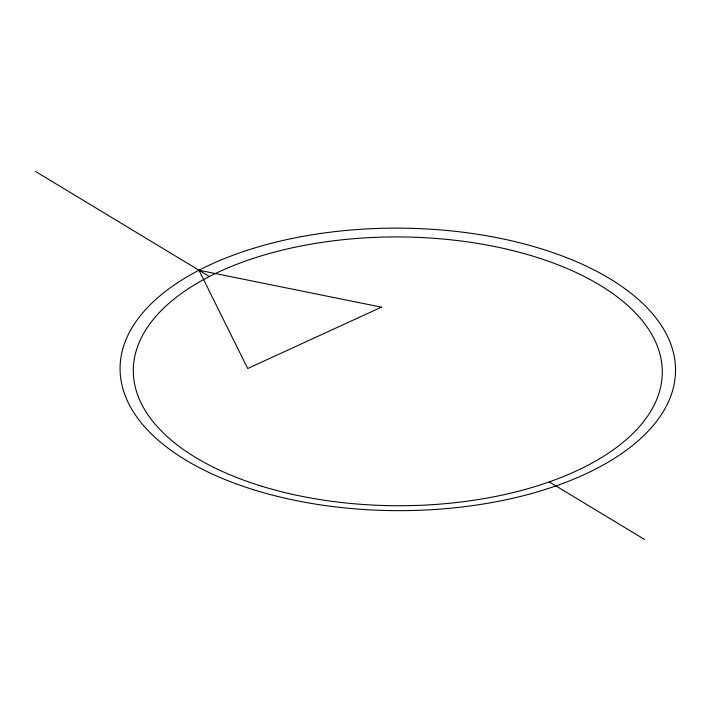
<?xml version="1.0" encoding="UTF-8"?>
<svg xmlns="http://www.w3.org/2000/svg" width="711" height="711" viewBox="0 0 711 711"><rect width="100%" height="100%" fill="white"/><g stroke="black" fill="none" stroke-linecap="round" stroke-linejoin="round"><path stroke-width="1.07" d="M35.55 171.484L209.381 276.517M549.274 481.898L644.637 539.516M381.416 307.161L247.704 368.529L198.973 270.233L381.416 307.161M253.24 489.63A277.734 141.267 0.2 0 0 675.45 373.471A277.734 141.267 0.2 0 0 264.696 245.055A277.734 141.267 0.2 0 0 253.24 489.63M261.719 486.226A264.501 134.397 0.2 0 0 662.252 374.27A264.501 134.397 0.2 0 0 269.398 253.498A264.501 134.397 0.2 0 0 261.719 486.226"/></g></svg>
